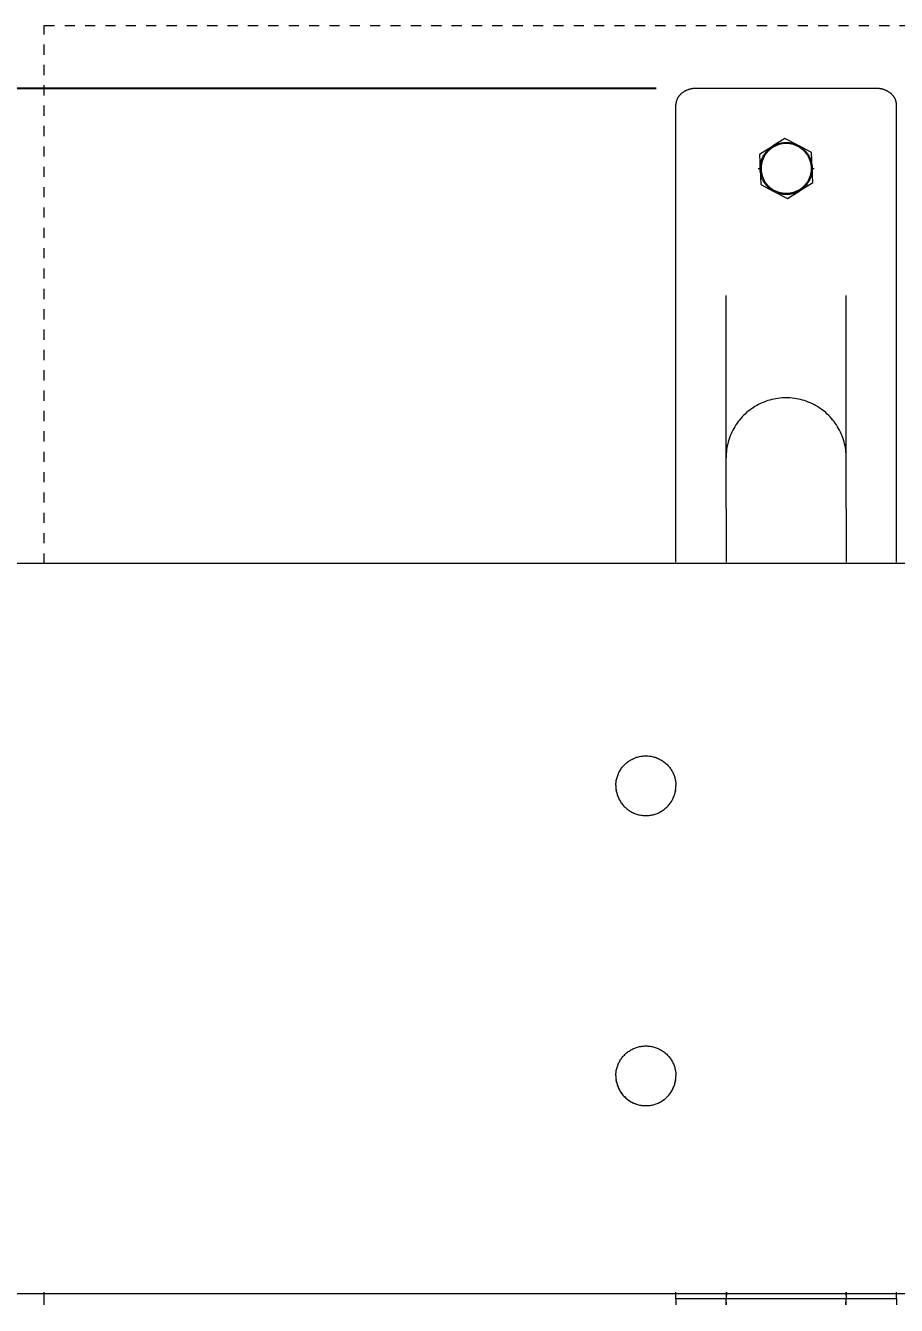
# Model space of a CAD drawing. Header units: inches. Extents: x -4 to 147, y -1 to 99.
# Drawn here: x 4.26 to 12.81, y 46.54 to 59.12 of the extents above; entities that cross this region are included whole.
import ezdxf

# ---------------------------------------------------------------- set-up
doc = ezdxf.new("R2010")
doc.units = ezdxf.units.IN
doc.linetypes.add('HIDDEN', pattern=[1.905, 1.27, -0.635])
for name, color, linetype, lineweight in [('ZANO_R', 7, 'Continuous', 0), ('ZANO_R_przerywana', 250, 'HIDDEN', 0), ('ZANO_W', 1, 'Continuous', 0)]:
    doc.layers.add(name, color=color, linetype=linetype, lineweight=lineweight)
doc.styles.get("Standard").update_dxf_attribs({"font": 'arial.ttf'})
doc.dimstyles.new('amerykanie', dxfattribs={"dimtxt": 50, "dimasz": 50, "dimexe": 0.5, "dimexo": 0.5, "dimgap": 1, "dimtad": 1, "dimdec": 0, "dimzin": 0, "dimlunit": 5, "dimtxsty": 'Standard', "dimcen": 0.09, "dimclrd": 1, "dimclre": 1, "dimclrt": 1, "dimazin": 0, "dimtfac": 1, "dimtdec": 0, "dimtmove": 0, "dimatfit": 3, "dimfxl": 1, "dimtzin": 0, "dimarcsym": 1})

# ---------------------------------------------------------------- blocks, each defined once
blk = doc.blocks.new('*D424')
at = {"layer": 'ZANO_W', "color": 1, "lineweight": -2}
for p, q in [((10.452, 58.5), (-1.081, 58.5)), ((-0.581, 57.5), (-0.581, 35.72)), ((10.461, 34.72), (-1.081, 34.72))]:
    blk.add_line(p, q, dxfattribs=at)
at = {"layer": 'ZANO_W', "color": 1}
for points in [[(-0.414, 57.5), (-0.747, 57.5), (-0.581, 58.5)], [(-0.747, 35.72), (-0.414, 35.72), (-0.581, 34.72)]]:
    blk.add_solid(points, dxfattribs=at)
at = {"layer": 'ZANO_W', "color": 1, "insert": (-1.727, 46.61), "char_height": 1.25, "attachment_point": 5, "rotation": 90}
blk.add_mtext('23 3/4', dxfattribs=at)

msp = doc.modelspace()

# ---------------------------------------------------------------- linework, layer by layer
at = {"layer": 'ZANO_R'}
for p, q in [((10.73544, 58.47274), (10.73153, 58.47064)), ((10.73967, 58.4749), (10.73544, 58.47274)), ((10.74394, 58.47697), (10.73967, 58.4749)), ((10.74826, 58.47894), (10.74394, 58.47697)), ((10.75262, 58.48082), (10.74826, 58.47894)), ((10.75702, 58.48261), (10.75262, 58.48082)), ((10.76145, 58.4843), (10.75702, 58.48261)), ((10.76592, 58.48591), (10.76145, 58.4843)), ((10.77042, 58.48742), (10.76592, 58.48591)), ((10.77511, 58.48889), (10.77042, 58.48742)), ((10.77983, 58.49026), (10.77511, 58.48889)), ((10.78458, 58.49154), (10.77983, 58.49026)), ((10.78936, 58.49272), (10.78458, 58.49154)), ((10.79415, 58.49381), (10.78936, 58.49272)), ((10.79897, 58.4948), (10.79415, 58.49381)), ((10.8038, 58.49569), (10.79897, 58.4948)), ((10.80866, 58.49649), (10.8038, 58.49569)), ((10.81353, 58.4972), (10.80866, 58.49649)), ((10.81842, 58.49782), (10.81353, 58.4972)), ((10.82332, 58.49834), (10.81842, 58.49782)), ((10.82823, 58.49876), (10.82332, 58.49834)), ((10.83315, 58.49909), (10.82823, 58.49876)), ((10.83807, 58.49932), (10.83315, 58.49909)), ((10.843, 58.49946), (10.83807, 58.49932)), ((10.84792, 58.49951), (10.843, 58.49946)), ((11.057, 58.49951), (10.84792, 58.49951)), ((11.0952, 58.49951), (11.057, 58.49951)), ((12.36261, 58.49951), (11.0952, 58.49951)), ((12.4008, 58.49951), (12.36261, 58.49951)), ((12.60988, 58.49951), (12.4008, 58.49951)), ((12.61481, 58.49946), (12.60988, 58.49951)), ((12.61973, 58.49932), (12.61481, 58.49946)), ((12.62465, 58.49909), (12.61973, 58.49932)), ((12.62957, 58.49876), (12.62465, 58.49909)), ((12.63448, 58.49834), (12.62957, 58.49876)), ((12.63938, 58.49782), (12.63448, 58.49834)), ((12.64427, 58.4972), (12.63938, 58.49782)), ((12.64915, 58.49649), (12.64427, 58.4972)), ((12.654, 58.49569), (12.64915, 58.49649)), ((12.65883, 58.4948), (12.654, 58.49569)), ((12.66365, 58.49381), (12.65883, 58.4948)), ((12.66845, 58.49272), (12.66365, 58.49381)), ((12.67322, 58.49154), (12.66845, 58.49272)), ((12.67797, 58.49026), (12.67322, 58.49154)), ((12.68269, 58.48889), (12.67797, 58.49026)), ((12.68738, 58.48742), (12.68269, 58.48889)), ((12.69188, 58.48591), (12.68738, 58.48742)), ((12.69635, 58.4843), (12.69188, 58.48591)), ((12.70079, 58.48261), (12.69635, 58.4843)), ((12.70518, 58.48082), (12.70079, 58.48261)), ((12.70954, 58.47894), (12.70518, 58.48082)), ((12.71386, 58.47697), (12.70954, 58.47894)), ((12.71814, 58.4749), (12.71386, 58.47697)), ((12.72236, 58.47274), (12.71814, 58.4749)), ((12.72627, 58.47064), (12.72236, 58.47274)), ((10.64629, 58.34592), (10.64623, 58.34203)), ((10.64648, 58.34981), (10.64629, 58.34592)), ((10.64678, 58.35369), (10.64648, 58.34981)), ((10.64721, 58.35757), (10.64678, 58.35369)), ((10.64777, 58.36142), (10.64721, 58.35757)), ((10.64844, 58.36526), (10.64777, 58.36142)), ((10.64922, 58.36907), (10.64844, 58.36526)), ((10.65013, 58.37286), (10.64922, 58.36907)), ((10.65119, 58.37676), (10.65013, 58.37286)), ((10.65238, 58.38063), (10.65119, 58.37676)), ((10.65369, 58.38446), (10.65238, 58.38063)), ((10.65511, 58.38825), (10.65369, 58.38446)), ((10.65665, 58.39199), (10.65511, 58.38825)), ((10.6583, 58.39569), (10.65665, 58.39199)), ((10.66005, 58.39933), (10.6583, 58.39569)), ((10.66192, 58.40292), (10.66005, 58.39933)), ((10.66394, 58.40657), (10.66192, 58.40292)), ((10.66608, 58.41016), (10.66394, 58.40657)), ((10.66832, 58.41368), (10.66608, 58.41016)), ((10.67065, 58.41714), (10.66832, 58.41368)), ((10.67308, 58.42054), (10.67065, 58.41714)), ((10.6756, 58.42387), (10.67308, 58.42054)), ((10.67821, 58.42713), (10.6756, 58.42387)), ((10.68091, 58.43032), (10.67821, 58.42713)), ((10.68373, 58.43349), (10.68091, 58.43032)), ((10.68663, 58.43659), (10.68373, 58.43349)), ((10.68961, 58.43961), (10.68663, 58.43659)), ((10.69267, 58.44256), (10.68961, 58.43961)), ((10.6958, 58.44543), (10.69267, 58.44256)), ((10.69899, 58.44823), (10.6958, 58.44543)), ((10.70225, 58.45095), (10.69899, 58.44823)), ((10.70557, 58.4536), (10.70225, 58.45095)), ((10.70911, 58.45628), (10.70557, 58.4536)), ((10.71271, 58.45888), (10.70911, 58.45628)), ((10.71637, 58.4614), (10.71271, 58.45888)), ((10.72008, 58.46383), (10.71637, 58.4614)), ((10.72385, 58.46618), (10.72008, 58.46383)), ((10.72766, 58.46845), (10.72385, 58.46618)), ((10.73153, 58.47064), (10.72766, 58.46845)), ((12.73014, 58.46845), (12.72627, 58.47064)), ((12.73396, 58.46618), (12.73014, 58.46845)), ((12.73772, 58.46383), (12.73396, 58.46618)), ((12.74144, 58.4614), (12.73772, 58.46383)), ((12.74509, 58.45888), (12.74144, 58.4614)), ((12.74869, 58.45628), (12.74509, 58.45888)), ((12.75223, 58.4536), (12.74869, 58.45628)), ((12.75555, 58.45095), (12.75223, 58.4536)), ((12.75881, 58.44823), (12.75555, 58.45095)), ((12.76201, 58.44543), (12.75881, 58.44823)), ((12.76513, 58.44256), (12.76201, 58.44543)), ((12.76819, 58.43961), (12.76513, 58.44256)), ((12.77117, 58.43659), (12.76819, 58.43961)), ((12.77407, 58.43349), (12.77117, 58.43659)), ((12.7769, 58.43032), (12.77407, 58.43349)), ((12.77959, 58.42713), (12.7769, 58.43032)), ((12.7822, 58.42387), (12.77959, 58.42713)), ((12.78472, 58.42054), (12.7822, 58.42387)), ((12.78715, 58.41714), (12.78472, 58.42054)), ((12.78949, 58.41368), (12.78715, 58.41714)), ((12.79172, 58.41016), (12.78949, 58.41368)), ((12.79386, 58.40657), (12.79172, 58.41016)), ((12.79589, 58.40292), (12.79386, 58.40657)), ((12.79775, 58.39933), (12.79589, 58.40292)), ((12.79951, 58.39569), (12.79775, 58.39933)), ((12.80115, 58.39199), (12.79951, 58.39569)), ((12.80269, 58.38825), (12.80115, 58.39199)), ((12.80412, 58.38446), (12.80269, 58.38825)), ((12.80542, 58.38063), (12.80412, 58.38446)), ((12.80661, 58.37676), (12.80542, 58.38063)), ((12.80767, 58.37286), (12.80661, 58.37676)), ((12.80858, 58.36907), (12.80767, 58.37286)), ((12.80937, 58.36526), (12.80858, 58.36907)), ((12.81004, 58.36142), (12.80937, 58.36526)), ((12.81059, 58.35757), (12.81004, 58.36142)), ((12.81102, 58.35369), (12.81059, 58.35757)), ((12.81133, 58.34981), (12.81102, 58.35369)), ((12.81151, 58.34592), (12.81133, 58.34981)), ((12.81158, 58.34203), (12.81151, 58.34592)), ((10.64623, 57.12156), (10.64623, 58.34203)), ((12.81158, 57.12156), (12.81158, 58.34203)), ((11.7171, 58.00737), (11.59559, 57.93058)), ((11.71437, 57.9676), (11.723, 57.96794)), ((11.84436, 57.94052), (11.7171, 58.00737)), ((11.723, 57.96794), (11.73165, 57.968)), ((11.73165, 57.968), (11.74029, 57.96776)), ((11.58882, 57.9263), (11.4673, 57.84952)), ((11.4673, 57.84952), (11.47304, 57.70589)), ((11.50439, 57.83492), (11.50867, 57.84243)), ((11.50867, 57.84243), (11.51319, 57.8498)), ((11.51319, 57.8498), (11.51797, 57.857)), ((11.52086, 57.84351), (11.5165, 57.83633)), ((11.51797, 57.857), (11.52298, 57.86404)), ((11.52547, 57.85053), (11.52086, 57.84351)), ((11.52298, 57.86404), (11.52823, 57.87091)), ((11.53031, 57.8574), (11.52547, 57.85053)), ((11.52823, 57.87091), (11.53371, 57.8776)), ((11.53539, 57.86409), (11.53031, 57.8574)), ((11.53371, 57.8776), (11.53941, 57.8841)), ((11.54069, 57.87061), (11.53539, 57.86409)), ((11.53941, 57.8841), (11.54533, 57.8904)), ((11.54621, 57.87695), (11.54069, 57.87061)), ((11.54533, 57.8904), (11.55145, 57.8965)), ((11.55195, 57.88309), (11.54621, 57.87695)), ((11.55145, 57.8965), (11.55778, 57.90238)), ((11.55789, 57.88903), (11.55195, 57.88309)), ((11.55778, 57.90238), (11.56431, 57.90806)), ((11.56403, 57.89476), (11.55789, 57.88903)), ((11.57036, 57.90029), (11.56403, 57.89476)), ((11.56431, 57.90806), (11.57102, 57.9135)), ((11.57688, 57.90559), (11.57036, 57.90029)), ((11.57102, 57.9135), (11.57791, 57.91872)), ((11.58357, 57.91067), (11.57688, 57.90559)), ((11.57791, 57.91872), (11.58497, 57.9237)), ((11.59044, 57.91551), (11.58357, 57.91067)), ((11.58497, 57.9237), (11.5922, 57.92844)), ((11.59746, 57.92012), (11.59044, 57.91551)), ((11.5922, 57.92844), (11.59959, 57.93294)), ((11.60464, 57.92449), (11.59746, 57.92012)), ((11.59959, 57.93294), (11.60712, 57.93718)), ((11.61196, 57.92861), (11.60464, 57.92449)), ((11.60712, 57.93718), (11.61479, 57.94116)), ((11.61942, 57.93247), (11.61196, 57.92861)), ((11.61479, 57.94116), (11.62259, 57.94489)), ((11.62701, 57.93608), (11.61942, 57.93247)), ((11.62259, 57.94489), (11.63051, 57.94834)), ((11.63472, 57.93943), (11.62701, 57.93608)), ((11.63051, 57.94834), (11.63855, 57.95153)), ((11.64253, 57.94251), (11.63472, 57.93943)), ((11.63855, 57.95153), (11.64669, 57.95445)), ((11.65045, 57.94533), (11.64253, 57.94251)), ((11.64669, 57.95445), (11.65492, 57.95708)), ((11.65846, 57.94787), (11.65045, 57.94533)), ((11.65492, 57.95708), (11.66323, 57.95944)), ((11.66655, 57.95014), (11.65846, 57.94787)), ((11.66323, 57.95944), (11.67163, 57.96152)), ((11.67471, 57.95213), (11.66655, 57.95014)), ((11.67163, 57.96152), (11.68008, 57.96331)), ((11.68294, 57.95384), (11.67471, 57.95213)), ((11.68008, 57.96331), (11.68859, 57.96482)), ((11.69122, 57.95527), (11.68294, 57.95384)), ((11.68859, 57.96482), (11.69715, 57.96604)), ((11.69954, 57.95641), (11.69122, 57.95527)), ((11.69715, 57.96604), (11.70575, 57.96696)), ((11.7079, 57.95727), (11.69954, 57.95641)), ((11.70575, 57.96696), (11.71437, 57.9676)), ((11.71628, 57.95785), (11.7079, 57.95727)), ((11.72468, 57.95813), (11.71628, 57.95785)), ((11.73308, 57.95813), (11.72468, 57.95813)), ((11.74148, 57.95785), (11.73308, 57.95813)), ((11.74029, 57.96776), (11.74892, 57.96723)), ((11.74986, 57.95728), (11.74148, 57.95785)), ((11.74892, 57.96723), (11.75752, 57.96641)), ((11.75822, 57.95642), (11.74986, 57.95728)), ((11.75752, 57.96641), (11.76609, 57.96529)), ((11.76654, 57.95527), (11.75822, 57.95642)), ((11.76609, 57.96529), (11.77462, 57.96389)), ((11.77482, 57.95385), (11.76654, 57.95527)), ((11.77462, 57.96389), (11.7831, 57.96221)), ((11.78305, 57.95214), (11.77482, 57.95385)), ((11.79121, 57.95015), (11.78305, 57.95214)), ((11.7831, 57.96221), (11.79152, 57.96023)), ((11.7993, 57.94788), (11.79121, 57.95015)), ((11.79152, 57.96023), (11.79986, 57.95798)), ((11.80731, 57.94534), (11.7993, 57.94788)), ((11.79986, 57.95798), (11.80813, 57.95544)), ((11.81523, 57.94253), (11.80731, 57.94534)), ((11.80813, 57.95544), (11.8163, 57.95263)), ((11.82304, 57.93945), (11.81523, 57.94253)), ((11.8163, 57.95263), (11.82437, 57.94954)), ((11.83075, 57.9361), (11.82304, 57.93945)), ((11.82437, 57.94954), (11.83234, 57.94618)), ((11.83834, 57.93249), (11.83075, 57.9361)), ((11.83234, 57.94618), (11.84018, 57.94255)), ((11.8458, 57.92863), (11.83834, 57.93249)), ((11.84018, 57.94255), (11.8479, 57.93866)), ((11.85312, 57.92451), (11.8458, 57.92863)), ((11.8479, 57.93866), (11.85549, 57.93451)), ((11.9787, 57.86995), (11.85145, 57.9368)), ((11.8603, 57.92015), (11.85312, 57.92451)), ((11.85549, 57.93451), (11.86293, 57.93011)), ((11.86733, 57.91554), (11.8603, 57.92015)), ((11.86293, 57.93011), (11.87021, 57.92546)), ((11.87419, 57.91069), (11.86733, 57.91554)), ((11.87021, 57.92546), (11.87734, 57.92056)), ((11.88089, 57.90562), (11.87419, 57.91069)), ((11.87734, 57.92056), (11.88429, 57.91543)), ((11.88741, 57.90032), (11.88089, 57.90562)), ((11.88429, 57.91543), (11.89107, 57.91007)), ((11.89374, 57.8948), (11.88741, 57.90032)), ((11.89107, 57.91007), (11.89767, 57.90448)), ((11.89988, 57.88906), (11.89374, 57.8948)), ((11.89767, 57.90448), (11.90407, 57.89867)), ((11.90582, 57.88312), (11.89988, 57.88906)), ((11.90407, 57.89867), (11.91027, 57.89264)), ((11.91156, 57.87698), (11.90582, 57.88312)), ((11.91027, 57.89264), (11.91626, 57.88642)), ((11.91708, 57.87065), (11.91156, 57.87698)), ((11.91626, 57.88642), (11.92204, 57.87999)), ((11.92238, 57.86413), (11.91708, 57.87065)), ((11.92204, 57.87999), (11.9276, 57.87337)), ((11.92746, 57.85744), (11.92238, 57.86413)), ((11.93231, 57.85057), (11.92746, 57.85744)), ((11.9276, 57.87337), (11.93293, 57.86657)), ((11.93692, 57.84355), (11.93231, 57.85057)), ((11.93293, 57.86657), (11.93804, 57.85959)), ((11.93692, 57.84355), (11.94128, 57.83637)), ((11.93804, 57.85959), (11.9429, 57.85244)), ((11.9429, 57.85244), (11.94751, 57.84513)), ((11.94751, 57.84513), (11.95188, 57.83767)), ((11.98444, 57.72633), (11.9787, 57.86995)), ((11.473, 57.71053), (11.47309, 57.71918)), ((11.47309, 57.71918), (11.47348, 57.72781)), ((11.47348, 57.72781), (11.47415, 57.73643)), ((11.47415, 57.73643), (11.47512, 57.74502)), ((11.47512, 57.74502), (11.47638, 57.75357)), ((11.47638, 57.75357), (11.47792, 57.76208)), ((11.47792, 57.76208), (11.47975, 57.77052)), ((11.47975, 57.77052), (11.48187, 57.77891)), ((11.48187, 57.77891), (11.48427, 57.78721)), ((11.48316, 57.72468), (11.48287, 57.71628)), ((11.48373, 57.73306), (11.48316, 57.72468)), ((11.48459, 57.74142), (11.48373, 57.73306)), ((11.48427, 57.78721), (11.48694, 57.79543)), ((11.48573, 57.74975), (11.48459, 57.74142)), ((11.48716, 57.75803), (11.48573, 57.74975)), ((11.48694, 57.79543), (11.48989, 57.80356)), ((11.48887, 57.76625), (11.48716, 57.75803)), ((11.49086, 57.77442), (11.48887, 57.76625)), ((11.48989, 57.80356), (11.49312, 57.81158)), ((11.49312, 57.78251), (11.49086, 57.77442)), ((11.49312, 57.81158), (11.49661, 57.81948)), ((11.49567, 57.79052), (11.49312, 57.78251)), ((11.49848, 57.79843), (11.49567, 57.79052)), ((11.49661, 57.81948), (11.50037, 57.82727)), ((11.50156, 57.80625), (11.49848, 57.79843)), ((11.50037, 57.82727), (11.50439, 57.83492)), ((11.50491, 57.81396), (11.50156, 57.80625)), ((11.50851, 57.82154), (11.50491, 57.81396)), ((11.51238, 57.829), (11.50851, 57.82154)), ((11.5165, 57.83633), (11.51238, 57.829)), ((11.94128, 57.83637), (11.9454, 57.82905)), ((11.9454, 57.82905), (11.94927, 57.82159)), ((11.94927, 57.82159), (11.95288, 57.814)), ((11.95188, 57.83767), (11.956, 57.83007)), ((11.95288, 57.814), (11.95622, 57.80629)), ((11.956, 57.83007), (11.95985, 57.82233)), ((11.95622, 57.80629), (11.95931, 57.79848)), ((11.95931, 57.79848), (11.96212, 57.79056)), ((11.95985, 57.82233), (11.96344, 57.81447)), ((11.96212, 57.79056), (11.96466, 57.78255)), ((11.96344, 57.81447), (11.96677, 57.80649)), ((11.96466, 57.78255), (11.96693, 57.77446)), ((11.96677, 57.80649), (11.96982, 57.7984)), ((11.96693, 57.77446), (11.96892, 57.7663)), ((11.96892, 57.7663), (11.97063, 57.75807)), ((11.96982, 57.7984), (11.97259, 57.79022)), ((11.97063, 57.75807), (11.97206, 57.74979)), ((11.97206, 57.74979), (11.97321, 57.74147)), ((11.97259, 57.79022), (11.97509, 57.78194)), ((11.97321, 57.74147), (11.97407, 57.73311)), ((11.97407, 57.73311), (11.97464, 57.72473)), ((11.97464, 57.72473), (11.97493, 57.71633)), ((11.97509, 57.78194), (11.97731, 57.77359)), ((11.97731, 57.77359), (11.97925, 57.76516)), ((11.97925, 57.76516), (11.9809, 57.75668)), ((11.9809, 57.75668), (11.98226, 57.74814)), ((11.98226, 57.74814), (11.98333, 57.73956)), ((11.98333, 57.73956), (11.98411, 57.73095)), ((11.98411, 57.73095), (11.9846, 57.72232)), ((11.9846, 57.72232), (11.9848, 57.71368)), ((11.9905, 57.5747), (11.98476, 57.71832)), ((11.45331, 57.71211), (11.47279, 57.71211)), ((11.4732, 57.70189), (11.473, 57.71053)), ((11.47369, 57.69326), (11.4732, 57.70189)), ((11.47336, 57.69789), (11.4791, 57.55426)), ((11.47447, 57.68465), (11.47369, 57.69326)), ((11.47555, 57.67607), (11.47447, 57.68465)), ((11.47691, 57.66754), (11.47555, 57.67607)), ((11.47856, 57.65905), (11.47691, 57.66754)), ((11.48049, 57.65063), (11.47856, 57.65905)), ((11.48271, 57.64227), (11.48049, 57.65063)), ((11.48521, 57.634), (11.48271, 57.64227)), ((11.48287, 57.71628), (11.48288, 57.70788)), ((11.48288, 57.70788), (11.48316, 57.69949)), ((11.48316, 57.69949), (11.48374, 57.6911)), ((11.48374, 57.6911), (11.4846, 57.68274)), ((11.4846, 57.68274), (11.48574, 57.67442)), ((11.48799, 57.62581), (11.48521, 57.634)), ((11.48574, 57.67442), (11.48717, 57.66614)), ((11.48717, 57.66614), (11.48888, 57.65792)), ((11.49104, 57.61772), (11.48799, 57.62581)), ((11.48888, 57.65792), (11.49087, 57.64975)), ((11.49087, 57.64975), (11.49314, 57.64166)), ((11.49436, 57.60974), (11.49104, 57.61772)), ((11.49314, 57.64166), (11.49568, 57.63365)), ((11.49795, 57.60188), (11.49436, 57.60974)), ((11.49568, 57.63365), (11.4985, 57.62574)), ((11.50181, 57.59414), (11.49795, 57.60188)), ((11.4985, 57.62574), (11.50158, 57.61792)), ((11.50158, 57.61792), (11.50493, 57.61022)), ((11.50592, 57.58654), (11.50181, 57.59414)), ((11.50493, 57.61022), (11.50854, 57.60263)), ((11.50854, 57.60263), (11.5124, 57.59517)), ((11.5124, 57.59517), (11.51652, 57.58784)), ((11.94542, 57.59521), (11.94131, 57.58789)), ((11.94929, 57.60267), (11.94542, 57.59521)), ((11.9529, 57.61026), (11.94929, 57.60267)), ((11.95624, 57.61797), (11.9529, 57.61026)), ((11.95743, 57.59695), (11.95341, 57.5893)), ((11.95932, 57.62578), (11.95624, 57.61797)), ((11.96119, 57.60473), (11.95743, 57.59695)), ((11.96214, 57.6337), (11.95932, 57.62578)), ((11.96468, 57.61264), (11.96119, 57.60473)), ((11.96468, 57.64171), (11.96214, 57.6337)), ((11.96694, 57.6498), (11.96468, 57.64171)), ((11.96791, 57.62066), (11.96468, 57.61264)), ((11.96893, 57.65796), (11.96694, 57.6498)), ((11.97086, 57.62878), (11.96791, 57.62066)), ((11.97064, 57.66619), (11.96893, 57.65796)), ((11.97207, 57.67447), (11.97064, 57.66619)), ((11.97354, 57.637), (11.97086, 57.62878)), ((11.97321, 57.68279), (11.97207, 57.67447)), ((11.97407, 57.69115), (11.97321, 57.68279)), ((11.97593, 57.64531), (11.97354, 57.637)), ((11.97464, 57.69953), (11.97407, 57.69115)), ((11.97493, 57.70793), (11.97464, 57.69953)), ((11.97493, 57.71633), (11.97493, 57.70793)), ((11.97805, 57.65369), (11.97593, 57.64531)), ((11.97988, 57.66214), (11.97805, 57.65369)), ((11.98142, 57.67064), (11.97988, 57.66214)), ((11.98268, 57.6792), (11.98142, 57.67064)), ((11.98365, 57.68779), (11.98268, 57.6792)), ((11.98432, 57.6964), (11.98365, 57.68779)), ((11.98471, 57.70504), (11.98432, 57.6964)), ((11.9848, 57.71368), (11.98471, 57.70504)), ((11.98501, 57.71211), (12.00449, 57.71211)), ((11.4791, 57.55426), (11.60635, 57.48742)), ((11.51029, 57.57908), (11.50592, 57.58654)), ((11.51491, 57.57177), (11.51029, 57.57908)), ((11.51977, 57.56463), (11.51491, 57.57177)), ((11.51652, 57.58784), (11.52089, 57.58067)), ((11.52487, 57.55765), (11.51977, 57.56463)), ((11.5255, 57.57364), (11.52089, 57.58067)), ((11.5302, 57.55084), (11.52487, 57.55765)), ((11.53034, 57.56678), (11.5255, 57.57364)), ((11.53576, 57.54423), (11.5302, 57.55084)), ((11.53542, 57.56008), (11.53034, 57.56678)), ((11.54072, 57.55357), (11.53542, 57.56008)), ((11.54154, 57.5378), (11.53576, 57.54423)), ((11.54624, 57.54723), (11.54072, 57.55357)), ((11.54754, 57.53157), (11.54154, 57.5378)), ((11.55198, 57.54109), (11.54624, 57.54723)), ((11.55374, 57.52555), (11.54754, 57.53157)), ((11.55792, 57.53515), (11.55198, 57.54109)), ((11.56014, 57.51974), (11.55374, 57.52555)), ((11.56406, 57.52942), (11.55792, 57.53515)), ((11.56673, 57.51415), (11.56014, 57.51974)), ((11.5704, 57.5239), (11.56406, 57.52942)), ((11.57351, 57.50878), (11.56673, 57.51415)), ((11.57691, 57.5186), (11.5704, 57.5239)), ((11.58046, 57.50365), (11.57351, 57.50878)), ((11.58361, 57.51352), (11.57691, 57.5186)), ((11.58759, 57.49876), (11.58046, 57.50365)), ((11.59047, 57.50867), (11.58361, 57.51352)), ((11.59488, 57.49411), (11.58759, 57.49876)), ((11.5975, 57.50407), (11.59047, 57.50867)), ((11.60232, 57.4897), (11.59488, 57.49411)), ((11.60468, 57.4997), (11.5975, 57.50407)), ((11.6099, 57.48556), (11.60232, 57.4897)), ((11.612, 57.49559), (11.60468, 57.4997)), ((11.61762, 57.48167), (11.6099, 57.48556)), ((11.61946, 57.49172), (11.612, 57.49559)), ((11.61345, 57.48369), (11.7407, 57.41685)), ((11.62547, 57.47804), (11.61762, 57.48167)), ((11.62705, 57.48811), (11.61946, 57.49172)), ((11.63343, 57.47468), (11.62547, 57.47804)), ((11.63476, 57.48477), (11.62705, 57.48811)), ((11.6415, 57.47159), (11.63343, 57.47468)), ((11.64258, 57.48168), (11.63476, 57.48477)), ((11.64968, 57.46877), (11.6415, 57.47159)), ((11.65049, 57.47887), (11.64258, 57.48168)), ((11.65794, 57.46624), (11.64968, 57.46877)), ((11.6585, 57.47633), (11.65049, 57.47887)), ((11.66628, 57.46398), (11.65794, 57.46624)), ((11.66659, 57.47406), (11.6585, 57.47633)), ((11.67476, 57.47208), (11.66659, 57.47406)), ((11.68298, 57.47037), (11.67476, 57.47208)), ((11.69126, 57.46894), (11.68298, 57.47037)), ((11.69959, 57.4678), (11.69126, 57.46894)), ((11.70794, 57.46694), (11.69959, 57.4678)), ((11.71633, 57.46637), (11.70794, 57.46694)), ((11.72472, 57.46608), (11.71633, 57.46637)), ((11.73313, 57.46608), (11.72472, 57.46608)), ((11.74152, 57.46637), (11.73313, 57.46608)), ((11.7407, 57.41685), (11.86221, 57.49363)), ((11.74991, 57.46694), (11.74152, 57.46637)), ((11.75826, 57.4678), (11.74991, 57.46694)), ((11.76659, 57.46895), (11.75826, 57.4678)), ((11.77487, 57.47038), (11.76659, 57.46895)), ((11.78309, 57.47209), (11.77487, 57.47038)), ((11.79126, 57.47408), (11.78309, 57.47209)), ((11.79935, 57.47634), (11.79126, 57.47408)), ((11.80288, 57.46713), (11.79457, 57.46477)), ((11.80735, 57.47889), (11.79935, 57.47634)), ((11.81112, 57.46977), (11.80288, 57.46713)), ((11.81527, 57.4817), (11.80735, 57.47889)), ((11.81925, 57.47268), (11.81112, 57.46977)), ((11.82309, 57.48478), (11.81527, 57.4817)), ((11.82729, 57.47587), (11.81925, 57.47268)), ((11.83079, 57.48813), (11.82309, 57.48478)), ((11.83521, 57.47933), (11.82729, 57.47587)), ((11.83838, 57.49174), (11.83079, 57.48813)), ((11.84301, 57.48305), (11.83521, 57.47933)), ((11.84584, 57.49561), (11.83838, 57.49174)), ((11.85068, 57.48704), (11.84301, 57.48305)), ((11.85316, 57.49973), (11.84584, 57.49561)), ((11.85822, 57.49128), (11.85068, 57.48704)), ((11.86034, 57.50409), (11.85316, 57.49973)), ((11.8656, 57.49577), (11.85822, 57.49128)), ((11.86737, 57.5087), (11.86034, 57.50409)), ((11.87283, 57.50051), (11.8656, 57.49577)), ((11.87423, 57.51355), (11.86737, 57.5087)), ((11.86899, 57.49791), (11.9905, 57.5747)), ((11.87989, 57.50549), (11.87283, 57.50051)), ((11.88093, 57.51863), (11.87423, 57.51355)), ((11.88678, 57.51071), (11.87989, 57.50549)), ((11.88744, 57.52393), (11.88093, 57.51863)), ((11.8935, 57.51616), (11.88678, 57.51071)), ((11.89377, 57.52945), (11.88744, 57.52393)), ((11.90002, 57.52183), (11.8935, 57.51616)), ((11.89991, 57.53519), (11.89377, 57.52945)), ((11.90586, 57.54113), (11.89991, 57.53519)), ((11.90635, 57.52772), (11.90002, 57.52183)), ((11.91159, 57.54727), (11.90586, 57.54113)), ((11.91248, 57.53382), (11.90635, 57.52772)), ((11.91711, 57.5536), (11.91159, 57.54727)), ((11.91839, 57.54012), (11.91248, 57.53382)), ((11.92241, 57.56012), (11.91711, 57.5536)), ((11.92409, 57.54662), (11.91839, 57.54012)), ((11.92749, 57.56682), (11.92241, 57.56012)), ((11.92957, 57.5533), (11.92409, 57.54662)), ((11.93233, 57.57368), (11.92749, 57.56682)), ((11.93482, 57.56017), (11.92957, 57.5533)), ((11.93694, 57.58071), (11.93233, 57.57368)), ((11.93983, 57.56721), (11.93482, 57.56017)), ((11.94131, 57.58789), (11.93694, 57.58071)), ((11.94461, 57.57442), (11.93983, 57.56721)), ((11.94914, 57.58178), (11.94461, 57.57442)), ((11.95341, 57.5893), (11.94914, 57.58178)), ((11.6747, 57.46201), (11.66628, 57.46398)), ((11.68318, 57.46032), (11.6747, 57.46201)), ((11.69171, 57.45892), (11.68318, 57.46032)), ((11.70028, 57.45781), (11.69171, 57.45892)), ((11.70889, 57.45699), (11.70028, 57.45781)), ((11.71751, 57.45646), (11.70889, 57.45699)), ((11.72615, 57.45622), (11.71751, 57.45646)), ((11.7348, 57.45627), (11.72615, 57.45622)), ((11.74344, 57.45662), (11.7348, 57.45627)), ((11.75206, 57.45725), (11.74344, 57.45662)), ((11.76065, 57.45818), (11.75206, 57.45725)), ((11.76921, 57.4594), (11.76065, 57.45818)), ((11.77772, 57.4609), (11.76921, 57.4594)), ((11.78618, 57.46269), (11.77772, 57.4609)), ((11.79457, 57.46477), (11.78618, 57.46269)), ((10.64623, 53.84311), (10.64623, 57.12156)), ((12.81158, 53.84311), (12.81158, 57.12156)), ((11.13835, 54.87296), (11.13835, 56.46329)), ((12.31945, 54.86855), (12.31945, 56.46329)), ((11.64849, 55.45363), (11.62856, 55.45054)), ((11.66851, 55.45603), (11.64849, 55.45363)), ((11.6886, 55.45775), (11.66851, 55.45603)), ((11.70874, 55.45879), (11.6886, 55.45775)), ((11.7289, 55.45913), (11.70874, 55.45879)), ((11.74906, 55.45879), (11.7289, 55.45913)), ((11.7692, 55.45775), (11.74906, 55.45879)), ((11.78929, 55.45603), (11.7692, 55.45775)), ((11.80931, 55.45363), (11.78929, 55.45603)), ((11.82924, 55.45054), (11.80931, 55.45363)), ((11.37207, 55.33913), (11.35621, 55.32668)), ((11.38834, 55.35104), (11.37207, 55.33913)), ((11.40501, 55.36239), (11.38834, 55.35104)), ((11.42206, 55.37316), (11.40501, 55.36239)), ((11.43947, 55.38334), (11.42206, 55.37316)), ((11.45721, 55.39292), (11.43947, 55.38334)), ((11.47527, 55.40189), (11.45721, 55.39292)), ((11.49363, 55.41024), (11.47527, 55.40189)), ((11.51226, 55.41796), (11.49363, 55.41024)), ((11.53114, 55.42503), (11.51226, 55.41796)), ((11.55025, 55.43146), (11.53114, 55.42503)), ((11.56957, 55.43723), (11.55025, 55.43146)), ((11.58908, 55.44234), (11.56957, 55.43723)), ((11.60875, 55.44678), (11.58908, 55.44234)), ((11.62856, 55.45054), (11.60875, 55.44678)), ((11.84905, 55.44678), (11.82924, 55.45054)), ((11.86872, 55.44234), (11.84905, 55.44678)), ((11.88823, 55.43723), (11.86872, 55.44234)), ((11.90755, 55.43146), (11.88823, 55.43723)), ((11.92666, 55.42503), (11.90755, 55.43146)), ((11.94555, 55.41796), (11.92666, 55.42503)), ((11.96418, 55.41024), (11.94555, 55.41796)), ((11.98253, 55.40189), (11.96418, 55.41024)), ((12.00059, 55.39292), (11.98253, 55.40189)), ((12.01834, 55.38334), (12.00059, 55.39292)), ((12.03574, 55.37316), (12.01834, 55.38334)), ((12.05279, 55.36239), (12.03574, 55.37316)), ((12.06946, 55.35104), (12.05279, 55.36239)), ((12.08573, 55.33913), (12.06946, 55.35104)), ((12.10159, 55.32668), (12.08573, 55.33913)), ((11.24644, 55.20914), (11.23509, 55.19247)), ((11.25835, 55.22541), (11.24644, 55.20914)), ((11.27081, 55.24127), (11.25835, 55.22541)), ((11.2838, 55.25669), (11.27081, 55.24127)), ((11.29731, 55.27166), (11.2838, 55.25669)), ((11.31132, 55.28616), (11.29731, 55.27166)), ((11.32582, 55.30018), (11.31132, 55.28616)), ((11.34079, 55.31369), (11.32582, 55.30018)), ((11.35621, 55.32668), (11.34079, 55.31369)), ((12.11701, 55.31369), (12.10159, 55.32668)), ((12.13198, 55.30018), (12.11701, 55.31369)), ((12.14648, 55.28616), (12.13198, 55.30018)), ((12.1605, 55.27166), (12.14648, 55.28616)), ((12.17401, 55.25669), (12.1605, 55.27166)), ((12.187, 55.24127), (12.17401, 55.25669)), ((12.19945, 55.22541), (12.187, 55.24127)), ((12.21136, 55.20914), (12.19945, 55.22541)), ((12.22271, 55.19247), (12.21136, 55.20914)), ((11.17953, 55.08523), (11.17245, 55.06634)), ((11.18724, 55.10386), (11.17953, 55.08523)), ((11.19559, 55.12221), (11.18724, 55.10386)), ((11.20456, 55.14027), (11.19559, 55.12221)), ((11.21414, 55.15802), (11.20456, 55.14027)), ((11.22432, 55.17542), (11.21414, 55.15802)), ((11.23509, 55.19247), (11.22432, 55.17542)), ((12.23348, 55.17542), (12.22271, 55.19247)), ((12.24366, 55.15802), (12.23348, 55.17542)), ((12.25324, 55.14027), (12.24366, 55.15802)), ((12.26221, 55.12221), (12.25324, 55.14027)), ((12.27056, 55.10386), (12.26221, 55.12221)), ((12.27828, 55.08523), (12.27056, 55.10386)), ((12.28535, 55.06634), (12.27828, 55.08523)), ((11.14694, 54.96892), (11.14385, 54.94899)), ((11.1507, 54.98873), (11.14694, 54.96892)), ((11.15514, 55.0084), (11.1507, 54.98873)), ((11.16025, 55.02791), (11.15514, 55.0084)), ((11.16602, 55.04723), (11.16025, 55.02791)), ((11.17245, 55.06634), (11.16602, 55.04723)), ((12.29178, 55.04723), (12.28535, 55.06634)), ((12.29755, 55.02791), (12.29178, 55.04723)), ((12.30266, 55.0084), (12.29755, 55.02791)), ((12.3071, 54.98873), (12.30266, 55.0084)), ((12.31086, 54.96892), (12.3071, 54.98873)), ((12.31395, 54.94899), (12.31086, 54.96892)), ((11.1387, 54.88874), (11.13835, 54.86858)), ((11.13835, 54.37335), (11.13835, 54.86855)), ((11.13973, 54.90888), (11.1387, 54.88874)), ((11.14145, 54.92897), (11.13973, 54.90888)), ((11.14385, 54.94899), (11.14145, 54.92897)), ((12.31636, 54.92897), (12.31395, 54.94899)), ((12.31807, 54.90888), (12.31636, 54.92897)), ((12.31911, 54.88874), (12.31807, 54.90888)), ((12.31945, 54.86858), (12.31911, 54.88874)), ((12.31945, 54.37335), (12.31945, 54.86855)), ((11.13835, 54.37335), (11.13835, 53.84311)), ((11.13841, 54.37126), (11.13841, 53.84311)), ((12.3194, 54.37126), (12.3194, 53.84311)), ((12.31945, 54.37335), (12.31945, 53.84311)), ((15.46606, 53.8301), (4.04876, 53.8301)), ((10.26998, 51.93008), (10.27989, 51.93272)), ((10.27989, 51.93272), (10.28988, 51.93501)), ((10.28988, 51.93501), (10.29995, 51.93696)), ((10.29995, 51.93696), (10.31007, 51.93855)), ((10.31007, 51.93855), (10.32025, 51.93979)), ((10.32025, 51.93979), (10.33046, 51.94068)), ((10.33046, 51.94068), (10.3407, 51.94122)), ((10.3407, 51.94122), (10.35095, 51.94139)), ((10.35095, 51.94139), (10.3612, 51.94122)), ((10.3612, 51.94122), (10.37144, 51.94068)), ((10.37144, 51.94068), (10.38165, 51.93979)), ((10.38165, 51.93979), (10.39183, 51.93855)), ((10.39183, 51.93855), (10.40196, 51.93696)), ((10.40196, 51.93696), (10.41202, 51.93501)), ((10.41202, 51.93501), (10.42201, 51.93272)), ((10.42201, 51.93272), (10.43192, 51.93008)), ((10.10138, 51.80393), (10.10701, 51.8125)), ((10.10701, 51.8125), (10.11293, 51.82087)), ((10.11293, 51.82087), (10.11914, 51.82903)), ((10.11914, 51.82903), (10.12563, 51.83696)), ((10.12563, 51.83696), (10.1324, 51.84467)), ((10.1324, 51.84467), (10.13942, 51.85214)), ((10.13942, 51.85214), (10.1467, 51.85936)), ((10.1467, 51.85936), (10.15422, 51.86632)), ((10.15422, 51.86632), (10.16199, 51.87302)), ((10.16199, 51.87302), (10.16998, 51.87944)), ((10.16998, 51.87944), (10.17819, 51.88558)), ((10.17819, 51.88558), (10.1866, 51.89143)), ((10.1866, 51.89143), (10.19522, 51.89699)), ((10.19522, 51.89699), (10.20402, 51.90224)), ((10.20402, 51.90224), (10.213, 51.90719)), ((10.213, 51.90719), (10.22215, 51.91182)), ((10.22215, 51.91182), (10.23145, 51.91613)), ((10.23145, 51.91613), (10.2409, 51.92012)), ((10.2409, 51.92012), (10.25047, 51.92377)), ((10.25047, 51.92377), (10.26017, 51.92709)), ((10.26017, 51.92709), (10.26998, 51.93008)), ((10.43192, 51.93008), (10.44173, 51.92709)), ((10.44173, 51.92709), (10.45143, 51.92377)), ((10.45143, 51.92377), (10.46101, 51.92012)), ((10.46101, 51.92012), (10.47045, 51.91613)), ((10.47045, 51.91613), (10.47975, 51.91182)), ((10.47975, 51.91182), (10.4889, 51.90719)), ((10.4889, 51.90719), (10.49788, 51.90224)), ((10.49788, 51.90224), (10.50668, 51.89699)), ((10.50668, 51.89699), (10.5153, 51.89143)), ((10.5153, 51.89143), (10.52371, 51.88558)), ((10.52371, 51.88558), (10.53192, 51.87944)), ((10.53192, 51.87944), (10.53991, 51.87302)), ((10.53991, 51.87302), (10.54768, 51.86632)), ((10.54768, 51.86632), (10.5552, 51.85936)), ((10.5552, 51.85936), (10.56248, 51.85214)), ((10.56248, 51.85214), (10.56951, 51.84467)), ((10.56951, 51.84467), (10.57627, 51.83696)), ((10.57627, 51.83696), (10.58276, 51.82903)), ((10.58276, 51.82903), (10.58897, 51.82087)), ((10.58897, 51.82087), (10.59489, 51.8125)), ((10.59489, 51.8125), (10.60052, 51.80393)), ((10.05753, 51.67927), (10.05886, 51.68943)), ((10.05886, 51.68943), (10.06054, 51.69955)), ((10.06054, 51.69955), (10.06257, 51.7096)), ((10.06257, 51.7096), (10.06495, 51.71957)), ((10.06495, 51.71957), (10.06767, 51.72945)), ((10.06767, 51.72945), (10.07074, 51.73923)), ((10.07074, 51.73923), (10.07414, 51.74891)), ((10.07414, 51.74891), (10.07787, 51.75845)), ((10.07787, 51.75845), (10.08194, 51.76787)), ((10.08194, 51.76787), (10.08633, 51.77713)), ((10.08633, 51.77713), (10.09103, 51.78624)), ((10.09103, 51.78624), (10.09605, 51.79518)), ((10.09605, 51.79518), (10.10138, 51.80393)), ((10.60052, 51.80393), (10.60585, 51.79518)), ((10.60585, 51.79518), (10.61087, 51.78624)), ((10.61087, 51.78624), (10.61558, 51.77713)), ((10.61558, 51.77713), (10.61997, 51.76787)), ((10.61997, 51.76787), (10.62403, 51.75845)), ((10.62403, 51.75845), (10.62776, 51.74891)), ((10.62776, 51.74891), (10.63117, 51.73923)), ((10.63117, 51.73923), (10.63423, 51.72945)), ((10.63423, 51.72945), (10.63695, 51.71957)), ((10.63695, 51.71957), (10.63933, 51.7096)), ((10.63933, 51.7096), (10.64136, 51.69955)), ((10.64136, 51.69955), (10.64304, 51.68943)), ((10.64304, 51.68943), (10.64437, 51.67927)), ((10.05568, 51.64858), (10.05594, 51.65883)), ((10.05568, 51.64858), (10.05588, 51.6383)), ((10.05588, 51.6383), (10.05644, 51.62803)), ((10.05594, 51.65883), (10.05656, 51.66906)), ((10.05644, 51.62803), (10.05736, 51.61779)), ((10.05656, 51.66906), (10.05753, 51.67927)), ((10.05736, 51.61779), (10.05864, 51.60759)), ((10.05864, 51.60759), (10.06027, 51.59743)), ((10.06061, 51.5953), (10.05942, 51.60208)), ((10.06027, 51.59743), (10.06226, 51.58735)), ((10.06226, 51.58735), (10.06459, 51.57733)), ((10.06459, 51.57733), (10.06728, 51.56741)), ((10.06728, 51.56741), (10.07031, 51.55758)), ((10.07031, 51.55758), (10.07368, 51.54786)), ((10.62823, 51.54786), (10.6316, 51.55758)), ((10.6316, 51.55758), (10.63462, 51.56741)), ((10.63462, 51.56741), (10.63731, 51.57733)), ((10.63731, 51.57733), (10.63965, 51.58735)), ((10.63965, 51.58735), (10.64163, 51.59743)), ((10.64248, 51.60208), (10.6413, 51.5953)), ((10.64163, 51.59743), (10.64326, 51.60759)), ((10.64326, 51.60759), (10.64454, 51.61779)), ((10.64437, 51.67927), (10.64534, 51.66906)), ((10.64454, 51.61779), (10.64546, 51.62803)), ((10.64534, 51.66906), (10.64596, 51.65883)), ((10.64546, 51.62803), (10.64602, 51.6383)), ((10.64596, 51.65883), (10.64623, 51.64858)), ((10.64602, 51.6383), (10.64623, 51.64858)), ((10.07368, 51.54786), (10.07738, 51.53827)), ((10.07738, 51.53827), (10.08142, 51.52882)), ((10.08142, 51.52882), (10.08579, 51.51951)), ((10.08579, 51.51951), (10.09048, 51.51036)), ((10.09048, 51.51036), (10.09549, 51.50138)), ((10.09549, 51.50138), (10.1008, 51.49257)), ((10.1008, 51.49257), (10.10642, 51.48396)), ((10.10642, 51.48396), (10.11234, 51.47555)), ((10.11234, 51.47555), (10.11855, 51.46736)), ((10.11855, 51.46736), (10.12504, 51.45938)), ((10.12504, 51.45938), (10.1318, 51.45163)), ((10.1318, 51.45163), (10.13883, 51.44413)), ((10.13883, 51.44413), (10.14612, 51.43688)), ((10.14612, 51.43688), (10.15366, 51.42988)), ((10.15366, 51.42988), (10.16143, 51.42315)), ((10.54047, 51.42315), (10.54825, 51.42988)), ((10.54825, 51.42988), (10.55578, 51.43688)), ((10.55578, 51.43688), (10.56307, 51.44413)), ((10.56307, 51.44413), (10.5701, 51.45163)), ((10.5701, 51.45163), (10.57686, 51.45938)), ((10.57686, 51.45938), (10.58335, 51.46736)), ((10.58335, 51.46736), (10.58956, 51.47555)), ((10.58956, 51.47555), (10.59548, 51.48396)), ((10.59548, 51.48396), (10.6011, 51.49257)), ((10.6011, 51.49257), (10.60642, 51.50138)), ((10.60642, 51.50138), (10.61142, 51.51036)), ((10.61142, 51.51036), (10.61611, 51.51951)), ((10.61611, 51.51951), (10.62048, 51.52882)), ((10.62048, 51.52882), (10.62452, 51.53827)), ((10.62452, 51.53827), (10.62823, 51.54786)), ((10.16143, 51.42315), (10.16944, 51.4167)), ((10.16944, 51.4167), (10.17766, 51.41053)), ((10.17766, 51.41053), (10.1861, 51.40465)), ((10.1861, 51.40465), (10.19474, 51.39907)), ((10.19474, 51.39907), (10.20356, 51.3938)), ((10.20356, 51.3938), (10.21257, 51.38883)), ((10.21257, 51.38883), (10.22174, 51.38418)), ((10.22174, 51.38418), (10.23107, 51.37986)), ((10.23107, 51.37986), (10.24055, 51.37586)), ((10.24055, 51.37586), (10.25015, 51.3722)), ((10.25015, 51.3722), (10.25988, 51.36888)), ((10.25988, 51.36888), (10.26972, 51.36589)), ((10.26972, 51.36589), (10.27966, 51.36325)), ((10.27966, 51.36325), (10.28969, 51.36096)), ((10.28969, 51.36096), (10.29979, 51.35903)), ((10.29979, 51.35903), (10.30995, 51.35744)), ((10.30995, 51.35744), (10.32015, 51.35621)), ((10.32015, 51.35621), (10.3304, 51.35534)), ((10.3304, 51.35534), (10.34067, 51.35482)), ((10.34067, 51.35482), (10.35095, 51.35467)), ((10.35095, 51.35467), (10.36123, 51.35482)), ((10.36123, 51.35482), (10.3715, 51.35534)), ((10.3715, 51.35534), (10.38175, 51.35621)), ((10.38175, 51.35621), (10.39196, 51.35744)), ((10.39196, 51.35744), (10.40212, 51.35903)), ((10.40212, 51.35903), (10.41221, 51.36096)), ((10.41221, 51.36096), (10.42224, 51.36325)), ((10.42224, 51.36325), (10.43218, 51.36589)), ((10.43218, 51.36589), (10.44202, 51.36888)), ((10.44202, 51.36888), (10.45175, 51.3722)), ((10.45175, 51.3722), (10.46136, 51.37586)), ((10.46136, 51.37586), (10.47083, 51.37986)), ((10.47083, 51.37986), (10.48016, 51.38418)), ((10.48016, 51.38418), (10.48933, 51.38883)), ((10.48933, 51.38883), (10.49834, 51.3938)), ((10.49834, 51.3938), (10.50716, 51.39907)), ((10.50716, 51.39907), (10.5158, 51.40465)), ((10.5158, 51.40465), (10.52424, 51.41053)), ((10.52424, 51.41053), (10.53246, 51.4167)), ((10.53246, 51.4167), (10.54047, 51.42315)), ((10.17819, 49.03549), (10.1866, 49.04134)), ((10.1866, 49.04134), (10.19522, 49.0469)), ((10.19522, 49.0469), (10.20402, 49.05215)), ((10.20402, 49.05215), (10.213, 49.0571)), ((10.213, 49.0571), (10.22215, 49.06173)), ((10.22215, 49.06173), (10.23145, 49.06604)), ((10.23145, 49.06604), (10.2409, 49.07003)), ((10.2409, 49.07003), (10.25047, 49.07368)), ((10.25047, 49.07368), (10.26017, 49.077)), ((10.26017, 49.077), (10.26998, 49.07998)), ((10.26998, 49.07998), (10.27989, 49.08262)), ((10.27989, 49.08262), (10.28988, 49.08492)), ((10.28988, 49.08492), (10.29995, 49.08686)), ((10.29995, 49.08686), (10.31007, 49.08846)), ((10.31007, 49.08846), (10.32025, 49.0897)), ((10.32025, 49.0897), (10.33046, 49.09059)), ((10.33046, 49.09059), (10.3407, 49.09112)), ((10.3407, 49.09112), (10.35095, 49.0913)), ((10.35095, 49.0913), (10.3612, 49.09112)), ((10.3612, 49.09112), (10.37144, 49.09059)), ((10.37144, 49.09059), (10.38165, 49.0897)), ((10.38165, 49.0897), (10.39183, 49.08846)), ((10.39183, 49.08846), (10.40196, 49.08686)), ((10.40196, 49.08686), (10.41202, 49.08492)), ((10.41202, 49.08492), (10.42201, 49.08262)), ((10.42201, 49.08262), (10.43192, 49.07998)), ((10.43192, 49.07998), (10.44173, 49.077)), ((10.44173, 49.077), (10.45143, 49.07368)), ((10.45143, 49.07368), (10.46101, 49.07003)), ((10.46101, 49.07003), (10.47045, 49.06604)), ((10.47045, 49.06604), (10.47975, 49.06173)), ((10.47975, 49.06173), (10.4889, 49.0571)), ((10.4889, 49.0571), (10.49788, 49.05215)), ((10.49788, 49.05215), (10.50668, 49.0469)), ((10.50668, 49.0469), (10.5153, 49.04134)), ((10.5153, 49.04134), (10.52371, 49.03549)), ((10.07787, 48.90836), (10.08194, 48.91777)), ((10.08194, 48.91777), (10.08633, 48.92704)), ((10.08633, 48.92704), (10.09103, 48.93614)), ((10.09103, 48.93614), (10.09605, 48.94508)), ((10.09605, 48.94508), (10.10138, 48.95384)), ((10.10138, 48.95384), (10.10701, 48.96241)), ((10.10701, 48.96241), (10.11293, 48.97078)), ((10.11293, 48.97078), (10.11914, 48.97893)), ((10.11914, 48.97893), (10.12563, 48.98687)), ((10.12563, 48.98687), (10.1324, 48.99458)), ((10.1324, 48.99458), (10.13942, 49.00205)), ((10.13942, 49.00205), (10.1467, 49.00926)), ((10.1467, 49.00926), (10.15422, 49.01623)), ((10.15422, 49.01623), (10.16199, 49.02292)), ((10.16199, 49.02292), (10.16998, 49.02935)), ((10.16998, 49.02935), (10.17819, 49.03549)), ((10.52371, 49.03549), (10.53192, 49.02935)), ((10.53192, 49.02935), (10.53991, 49.02292)), ((10.53991, 49.02292), (10.54768, 49.01623)), ((10.54768, 49.01623), (10.5552, 49.00926)), ((10.5552, 49.00926), (10.56248, 49.00205)), ((10.56248, 49.00205), (10.56951, 48.99458)), ((10.56951, 48.99458), (10.57627, 48.98687)), ((10.57627, 48.98687), (10.58276, 48.97893)), ((10.58276, 48.97893), (10.58897, 48.97078)), ((10.58897, 48.97078), (10.59489, 48.96241)), ((10.59489, 48.96241), (10.60052, 48.95384)), ((10.60052, 48.95384), (10.60585, 48.94508)), ((10.60585, 48.94508), (10.61087, 48.93614)), ((10.61087, 48.93614), (10.61558, 48.92704)), ((10.61558, 48.92704), (10.61997, 48.91777)), ((10.61997, 48.91777), (10.62403, 48.90836)), ((10.05568, 48.79849), (10.05594, 48.80874)), ((10.05568, 48.79849), (10.05588, 48.78821)), ((10.05594, 48.80874), (10.05656, 48.81897)), ((10.05656, 48.81897), (10.05753, 48.82917)), ((10.05753, 48.82917), (10.05886, 48.83934)), ((10.05886, 48.83934), (10.06054, 48.84945)), ((10.06054, 48.84945), (10.06257, 48.8595)), ((10.06257, 48.8595), (10.06495, 48.86947)), ((10.06495, 48.86947), (10.06767, 48.87936)), ((10.06767, 48.87936), (10.07074, 48.88914)), ((10.07074, 48.88914), (10.07414, 48.89881)), ((10.07414, 48.89881), (10.07787, 48.90836)), ((10.62403, 48.90836), (10.62776, 48.89881)), ((10.62776, 48.89881), (10.63117, 48.88914)), ((10.63117, 48.88914), (10.63423, 48.87936)), ((10.63423, 48.87936), (10.63695, 48.86947)), ((10.63695, 48.86947), (10.63933, 48.8595)), ((10.63933, 48.8595), (10.64136, 48.84945)), ((10.64136, 48.84945), (10.64304, 48.83934)), ((10.64304, 48.83934), (10.64437, 48.82917)), ((10.64437, 48.82917), (10.64534, 48.81897)), ((10.64534, 48.81897), (10.64596, 48.80874)), ((10.64596, 48.80874), (10.64623, 48.79849)), ((10.64602, 48.78821), (10.64623, 48.79849)), ((10.05588, 48.78821), (10.05644, 48.77794)), ((10.05644, 48.77794), (10.05736, 48.7677)), ((10.05736, 48.7677), (10.05864, 48.75749)), ((10.05864, 48.75749), (10.06027, 48.74734)), ((10.06061, 48.74521), (10.05942, 48.75199)), ((10.06027, 48.74734), (10.06226, 48.73725)), ((10.06057, 48.7452), (10.06263, 48.73518)), ((10.06226, 48.73725), (10.06459, 48.72724)), ((10.06263, 48.73518), (10.06503, 48.72524)), ((10.06459, 48.72724), (10.06728, 48.71731)), ((10.06503, 48.72524), (10.06778, 48.71538)), ((10.06728, 48.71731), (10.07031, 48.70749)), ((10.06778, 48.71538), (10.07086, 48.70563)), ((10.07031, 48.70749), (10.07368, 48.69777)), ((10.07086, 48.70563), (10.07429, 48.69599)), ((10.07368, 48.69777), (10.07738, 48.68818)), ((10.07429, 48.69599), (10.07804, 48.68648)), ((10.07738, 48.68818), (10.08142, 48.67872)), ((10.07804, 48.68648), (10.08212, 48.6771)), ((10.08142, 48.67872), (10.08579, 48.66942)), ((10.08212, 48.6771), (10.08653, 48.66787)), ((10.08579, 48.66942), (10.09048, 48.66026)), ((10.08653, 48.66787), (10.09125, 48.6588)), ((10.61065, 48.6588), (10.61537, 48.66787)), ((10.61142, 48.66026), (10.61611, 48.66942)), ((10.61537, 48.66787), (10.61978, 48.6771)), ((10.61611, 48.66942), (10.62048, 48.67872)), ((10.61978, 48.6771), (10.62386, 48.68648)), ((10.62048, 48.67872), (10.62452, 48.68818)), ((10.62386, 48.68648), (10.62761, 48.69599)), ((10.62452, 48.68818), (10.62823, 48.69777)), ((10.62761, 48.69599), (10.63104, 48.70563)), ((10.62823, 48.69777), (10.6316, 48.70749)), ((10.63104, 48.70563), (10.63412, 48.71538)), ((10.6316, 48.70749), (10.63462, 48.71731)), ((10.63412, 48.71538), (10.63687, 48.72524)), ((10.63462, 48.71731), (10.63731, 48.72724)), ((10.63687, 48.72524), (10.63927, 48.73518)), ((10.63731, 48.72724), (10.63965, 48.73725)), ((10.63927, 48.73518), (10.64133, 48.7452)), ((10.63965, 48.73725), (10.64163, 48.74734)), ((10.64248, 48.75199), (10.6413, 48.74521)), ((10.64163, 48.74734), (10.64326, 48.75749)), ((10.64326, 48.75749), (10.64454, 48.7677)), ((10.64454, 48.7677), (10.64546, 48.77794)), ((10.64546, 48.77794), (10.64602, 48.78821)), ((10.09048, 48.66026), (10.09549, 48.65128)), ((10.09125, 48.6588), (10.09629, 48.64989)), ((10.09549, 48.65128), (10.1008, 48.64248)), ((10.09629, 48.64989), (10.10163, 48.64117)), ((10.1008, 48.64248), (10.10642, 48.63387)), ((10.10163, 48.64117), (10.10727, 48.63264)), ((10.10642, 48.63387), (10.11234, 48.62546)), ((10.10727, 48.63264), (10.1132, 48.62431)), ((10.11234, 48.62546), (10.11855, 48.61726)), ((10.1132, 48.62431), (10.11942, 48.61618)), ((10.11855, 48.61726), (10.12504, 48.60929)), ((10.11942, 48.61618), (10.12591, 48.60828)), ((10.12504, 48.60929), (10.1318, 48.60154)), ((10.12591, 48.60828), (10.13268, 48.60061)), ((10.1318, 48.60154), (10.13883, 48.59404)), ((10.13268, 48.60061), (10.13971, 48.59318)), ((10.13883, 48.59404), (10.14612, 48.58678)), ((10.13971, 48.59318), (10.14699, 48.586)), ((10.14612, 48.58678), (10.15366, 48.57979)), ((10.14699, 48.586), (10.15451, 48.57907)), ((10.15366, 48.57979), (10.16143, 48.57306)), ((10.15451, 48.57907), (10.16227, 48.57241)), ((10.16143, 48.57306), (10.16944, 48.56661)), ((10.16227, 48.57241), (10.17026, 48.56602)), ((10.16944, 48.56661), (10.17766, 48.56044)), ((10.17026, 48.56602), (10.17847, 48.55991)), ((10.17766, 48.56044), (10.1861, 48.55456)), ((10.17847, 48.55991), (10.18688, 48.55409)), ((10.1861, 48.55456), (10.19474, 48.54898)), ((10.18688, 48.55409), (10.19549, 48.54857)), ((10.19474, 48.54898), (10.20356, 48.5437)), ((10.19549, 48.54857), (10.20428, 48.54334)), ((10.20356, 48.5437), (10.21257, 48.53874)), ((10.20428, 48.54334), (10.21325, 48.53843)), ((10.21257, 48.53874), (10.22174, 48.53409)), ((10.21325, 48.53843), (10.22239, 48.53383)), ((10.47952, 48.53383), (10.48865, 48.53843)), ((10.48016, 48.53409), (10.48933, 48.53874)), ((10.48865, 48.53843), (10.49762, 48.54334)), ((10.48933, 48.53874), (10.49834, 48.5437)), ((10.49762, 48.54334), (10.50642, 48.54857)), ((10.49834, 48.5437), (10.50716, 48.54898)), ((10.50642, 48.54857), (10.51502, 48.55409)), ((10.50716, 48.54898), (10.5158, 48.55456)), ((10.51502, 48.55409), (10.52344, 48.55991)), ((10.5158, 48.55456), (10.52424, 48.56044)), ((10.52344, 48.55991), (10.53164, 48.56602)), ((10.52424, 48.56044), (10.53246, 48.56661)), ((10.53164, 48.56602), (10.53963, 48.57241)), ((10.53246, 48.56661), (10.54047, 48.57306)), ((10.53963, 48.57241), (10.54739, 48.57907)), ((10.54047, 48.57306), (10.54825, 48.57979)), ((10.54739, 48.57907), (10.55491, 48.586)), ((10.54825, 48.57979), (10.55578, 48.58678)), ((10.55491, 48.586), (10.5622, 48.59318)), ((10.55578, 48.58678), (10.56307, 48.59404)), ((10.5622, 48.59318), (10.56922, 48.60061)), ((10.56307, 48.59404), (10.5701, 48.60154)), ((10.56922, 48.60061), (10.57599, 48.60828)), ((10.5701, 48.60154), (10.57686, 48.60929)), ((10.57599, 48.60828), (10.58248, 48.61618)), ((10.57686, 48.60929), (10.58335, 48.61726)), ((10.58248, 48.61618), (10.5887, 48.62431)), ((10.58335, 48.61726), (10.58956, 48.62546)), ((10.5887, 48.62431), (10.59463, 48.63264)), ((10.58956, 48.62546), (10.59548, 48.63387)), ((10.59463, 48.63264), (10.60027, 48.64117)), ((10.59548, 48.63387), (10.6011, 48.64248)), ((10.60027, 48.64117), (10.60561, 48.64989)), ((10.6011, 48.64248), (10.60642, 48.65128)), ((10.60561, 48.64989), (10.61065, 48.6588)), ((10.60642, 48.65128), (10.61142, 48.66026)), ((10.22174, 48.53409), (10.23107, 48.52977)), ((10.22239, 48.53383), (10.23168, 48.52955)), ((10.23107, 48.52977), (10.24055, 48.52577)), ((10.23168, 48.52955), (10.24111, 48.52559)), ((10.24055, 48.52577), (10.25015, 48.52211)), ((10.24111, 48.52559), (10.25067, 48.52197)), ((10.25015, 48.52211), (10.25988, 48.51878)), ((10.25067, 48.52197), (10.26035, 48.51867)), ((10.25988, 48.51878), (10.26972, 48.5158)), ((10.26035, 48.51867), (10.27015, 48.51572)), ((10.26972, 48.5158), (10.27966, 48.51316)), ((10.27015, 48.51572), (10.28004, 48.5131)), ((10.27966, 48.51316), (10.28969, 48.51087)), ((10.28004, 48.5131), (10.29001, 48.51083)), ((10.28969, 48.51087), (10.29979, 48.50893)), ((10.29001, 48.51083), (10.30006, 48.50891)), ((10.29979, 48.50893), (10.30995, 48.50735)), ((10.30006, 48.50891), (10.31016, 48.50734)), ((10.30995, 48.50735), (10.32015, 48.50612)), ((10.31016, 48.50734), (10.32032, 48.50612)), ((10.32015, 48.50612), (10.3304, 48.50525)), ((10.32032, 48.50612), (10.33051, 48.50525)), ((10.3304, 48.50525), (10.34067, 48.50473)), ((10.33051, 48.50525), (10.34072, 48.50474)), ((10.34067, 48.50473), (10.35095, 48.50458)), ((10.34072, 48.50474), (10.35095, 48.50458)), ((10.35095, 48.50458), (10.36118, 48.50474)), ((10.35095, 48.50458), (10.36123, 48.50473)), ((10.36118, 48.50474), (10.37139, 48.50525)), ((10.36123, 48.50473), (10.3715, 48.50525)), ((10.37139, 48.50525), (10.38158, 48.50612)), ((10.3715, 48.50525), (10.38175, 48.50612)), ((10.38158, 48.50612), (10.39174, 48.50734)), ((10.38175, 48.50612), (10.39196, 48.50735)), ((10.39174, 48.50734), (10.40185, 48.50891)), ((10.39196, 48.50735), (10.40212, 48.50893)), ((10.40185, 48.50891), (10.41189, 48.51083)), ((10.40212, 48.50893), (10.41221, 48.51087)), ((10.41189, 48.51083), (10.42187, 48.5131)), ((10.41221, 48.51087), (10.42224, 48.51316)), ((10.42187, 48.5131), (10.43175, 48.51572)), ((10.42224, 48.51316), (10.43218, 48.5158)), ((10.43175, 48.51572), (10.44155, 48.51867)), ((10.43218, 48.5158), (10.44202, 48.51878)), ((10.44155, 48.51867), (10.45123, 48.52197)), ((10.44202, 48.51878), (10.45175, 48.52211)), ((10.45123, 48.52197), (10.46079, 48.52559)), ((10.45175, 48.52211), (10.46136, 48.52577)), ((10.46079, 48.52559), (10.47023, 48.52955)), ((10.46136, 48.52577), (10.47083, 48.52977)), ((10.47023, 48.52955), (10.47952, 48.53383)), ((10.47083, 48.52977), (10.48016, 48.53409)), ((4.04876, 46.65846), (15.46606, 46.65846)), ((4.44238, 46.54854), (4.44238, 46.67147)), ((10.64623, 46.61001), (10.64623, 46.67147)), ((11.13835, 46.67147), (11.13835, 46.61001)), ((11.13841, 46.67147), (11.13841, 46.61001)), ((11.14142, 46.67147), (11.141, 46.61001)), ((12.31638, 46.67147), (12.31681, 46.61001)), ((12.31939, 46.67147), (12.31939, 46.61001)), ((12.31945, 46.67147), (12.31945, 46.61001)), ((12.81158, 46.61001), (12.81158, 46.67147)), ((10.64623, 46.61001), (10.64623, 46.54854)), ((10.64623, 46.61001), (10.90422, 46.61001)), ((10.90422, 46.61001), (11.0952, 46.61001)), ((11.0952, 46.61001), (11.13835, 46.61001)), ((11.13835, 46.54854), (11.13835, 46.61001)), ((11.13835, 46.61001), (11.13841, 46.61001)), ((11.13841, 46.54854), (11.13841, 46.61001)), ((11.13841, 46.61001), (11.141, 46.61001)), ((11.141, 46.61001), (11.7289, 46.61001)), ((11.14142, 46.54854), (11.141, 46.61001)), ((11.72891, 46.61001), (12.31681, 46.61001)), ((12.31638, 46.54854), (12.31681, 46.61001)), ((12.31681, 46.61001), (12.31939, 46.61001)), ((12.31939, 46.54854), (12.31939, 46.61001)), ((12.31939, 46.61001), (12.31945, 46.61001)), ((12.31945, 46.54854), (12.31945, 46.61001)), ((12.31945, 46.61001), (12.36261, 46.61001)), ((12.36261, 46.61001), (12.55358, 46.61001)), ((12.55358, 46.61001), (12.81158, 46.61001)), ((12.81158, 46.61001), (12.81158, 46.54854))]:
    msp.add_line(p, q, dxfattribs=at)
at = {"layer": 'ZANO_R_przerywana', "ltscale": 0.05}
for p, q in [((4.44238, 53.8301), (4.44238, 59.11641)), ((4.44238, 59.11641), (15.46598, 59.11641))]:
    msp.add_line(p, q, dxfattribs=at)

# ---------------------------------------------------------------- dimensions: what is measured, and where the dimension line sits
at = {"layer": 'ZANO_W'}
dim = msp.add_linear_dim(base=(-0.58057, 34.71952), p1=(10.95246, 58.49951), p2=(10.96115, 34.71952), angle=90, dimstyle='amerykanie', override={"dimtxt": 1.25, "dimasz": 1, "dimgap": 0.5, "dimdec": 4, "dimaunit": 1, "dimadec": 1, "dimtdec": 4, "dimtmove": 1, "dimfrac": 2}, dxfattribs=at)
dim.commit()
dim.dimension.update_dxf_attribs({"geometry": '*D424', "text_midpoint": (-1.72731, 46.60951)})

doc.saveas('drawing.dxf')
